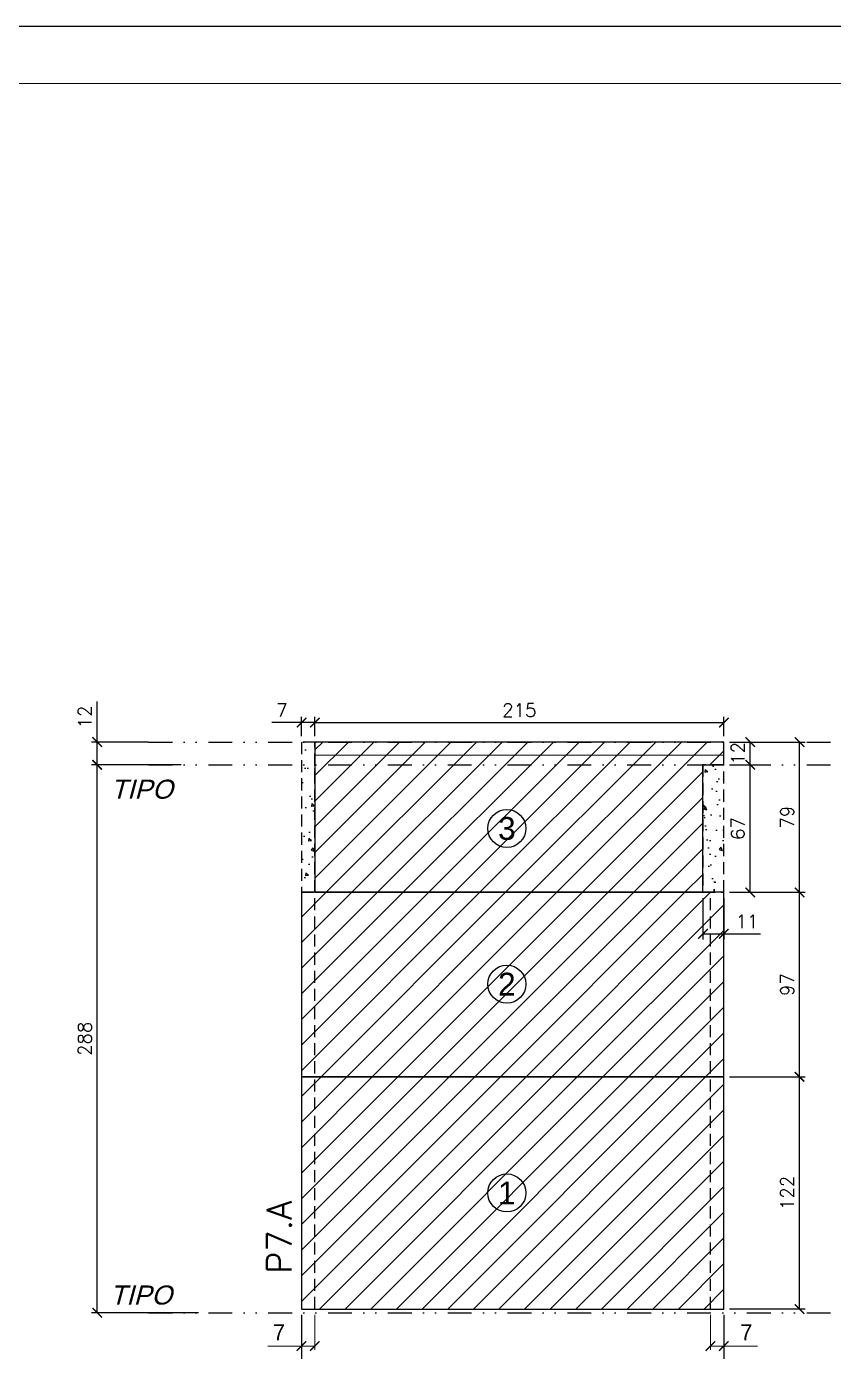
# Model space of a CAD drawing. Extents: x -23436 to 4767, y -3862 to 10024.
# Drawn here: x -18667 to -18243, y 4436 to 5132 of the extents above; entities that cross this region are included whole.
import ezdxf
from ezdxf.enums import TextEntityAlignment as Align

# ---------------------------------------------------------------- set-up
doc = ezdxf.new("R2010")
doc.units = 0
doc.header["$PDMODE"] = 2
doc.header["$PDSIZE"] = 10
doc.linetypes.add('DIVIDE2', pattern=[0.625, 0.25, -0.125, 0, -0.125, 0, -0.125])
doc.linetypes.add('HIDDEN', pattern=[9.525, 6.35, -3.175])
doc.layers.get('0').update_dxf_attribs({"lineweight": 13})
doc.layers.get('Defpoints').update_dxf_attribs({"lineweight": 13})
for name, color, linetype, lineweight in [('A-GENM', 7, 'Continuous', 18), ('cotas', 4, 'Continuous', 13), ('FOLHA MB', 7, 'Continuous', 13), ('Texto Seção', 7, 'Continuous', 15)]:
    doc.layers.add(name, color=color, linetype=linetype, lineweight=lineweight)
for name, color, linetype in [('Concreto', 250, 'HIDDEN'), ('Cota', 4, 'Continuous'), ('MB Logo', 254, 'Continuous'), ('Nível', 160, 'Continuous'), ('Painéis', 30, 'Continuous'), ('Reaproveitamento', 252, 'Continuous'), ('Romaneio', 10, 'Continuous'), ('Sarrafo de Pressão', 42, 'HIDDEN'), ('Texto Nível', 251, 'Continuous')]:
    doc.layers.add(name, color=color, linetype=linetype)
doc.layers.add('Laje_Perimetro', color=7, linetype='Continuous', plot=False)
doc.styles.add('ARIAL', font='arial.ttf', dxfattribs={"oblique": 15, "height": 25})
doc.styles.add('REGUA-120', font='ROMANS.shx', dxfattribs={"height": 15})
doc.styles.add('ROMANS', font='romans.shx')
doc.styles.add('ROMAS860', font='ROMAS860.SHX')
doc.dimstyles.new('cotas', dxfattribs={"dimtxt": 8.5, "dimasz": 5, "dimexe": 2, "dimexo": 3, "dimgap": 3, "dimtad": 1, "dimdec": 1, "dimzin": 9, "dimdsep": 46, "dimtxsty": 'ROMAS860', "dimblk": 'ARCHTICK', "dimcen": 0, "dimclrd": 4, "dimclre": 4, "dimclrt": 1, "dimadec": 0, "dimazin": 2, "dimtfac": 1, "dimtdec": 1, "dimtix": 1, "dimtmove": 0, "dimatfit": 2, "dimldrblk": 'OBLIQUE', "dimfxl": 0, "dimtolj": 1, "dimtzin": 0, "dimlwd": 13, "dimlwe": 13, "dimarcsym": 0})
doc.dimstyles.new('PAINEL', dxfattribs={"dimtxt": 7, "dimasz": 5, "dimexe": 3, "dimexo": 3, "dimgap": 3, "dimtad": 1, "dimdec": 1, "dimzin": 12, "dimdsep": 46, "dimtxsty": 'ROMANS', "dimblk": 'ARCHTICK', "dimcen": 0, "dimclrd": 4, "dimclre": 4, "dimclrt": 1, "dimadec": 1, "dimazin": 3, "dimtfac": 1, "dimtdec": 1, "dimtmove": 0, "dimatfit": 3, "dimldrblk": 'OBLIQUE', "dimfxl": 0, "dimtolj": 1, "dimtzin": 12, "dimarcsym": 0})
pattern_1 = [(45, (-11602.353, 0), (-6.735192, 6.735192), [])]

# ---------------------------------------------------------------- blocks, each defined once
blk = doc.blocks.new('A$C169d8357')
at = {"layer": 'FOLHA MB', "color": 1}
for points in [[(0, 1199.94), (0, 149.94), (1485.02, 149.94), (1485.02, 1199.94)], [(70, 1169.94), (70, 179.94), (1455.02, 179.94), (1455.02, 1169.94)]]:
    blk.add_lwpolyline(points, close=True, dxfattribs=at)
blk = doc.blocks.new('_ArchTick')
at = {"color": 0, "linetype": 'ByBlock', "const_width": 0.15}
blk.add_lwpolyline([(-0.5, -0.5), (0.5, 0.5)], dxfattribs=at)
blk = doc.blocks.new('*D5069')
at = {"layer": 'cotas', "color": 4, "lineweight": -2, "transparency": 16777216}
for p, q in [((-18585.94, 4744.21), (-18633.07, 4744.21)), ((-18630.07, 4456.21), (-18630.07, 4744.21)), ((-18576.8, 4456.21), (-18633.07, 4456.21))]:
    blk.add_line(p, q, dxfattribs=at)
at = {"layer": 'Defpoints', "color": 0, "transparency": 16777216}
for p in [(-18630.07, 4744.21), (-18582.94, 4744.21), (-18573.8, 4456.21)]:
    blk.add_point(p, dxfattribs=at)
at = {"layer": 'cotas', "color": 4, "lineweight": -2, "transparency": 16777216, "xscale": 5, "yscale": 5, "zscale": 5}
for p, rotation in [((-18630.07, 4744.21), 90), ((-18630.07, 4456.21), 270)]:
    blk.add_blockref('_ArchTick', p, dxfattribs=dict(at, rotation=rotation))
at = {"layer": 'cotas', "color": 1, "transparency": 16777216, "insert": (-18636.57, 4600.21), "char_height": 7, "attachment_point": 5, "rotation": 90, "style": 'ROMANS'}
blk.add_mtext('\\A1;288', dxfattribs=at)
blk = doc.blocks.new('_OBLIQUE')
at = {"color": 0, "linetype": 'ByBlock', "lineweight": -2}
for p, q in [((0, 0), (-1, 0)), ((-0.5, -0.5), (0.5, 0.5))]:
    blk.add_line(p, q, dxfattribs=at)
blk = doc.blocks.new('*D5070')
at = {"layer": 'cotas', "color": 4, "lineweight": -2, "transparency": 16777216}
for p, q in [((-18630.07, 4756.21), (-18630.07, 4777.54)), ((-18603.02, 4756.21), (-18633.07, 4756.21)), ((-18630.07, 4744.21), (-18630.07, 4756.21)), ((-18619.42, 4744.21), (-18633.07, 4744.21))]:
    blk.add_line(p, q, dxfattribs=at)
at = {"layer": 'Defpoints', "color": 0, "transparency": 16777216}
for p in [(-18630.07, 4756.21), (-18600.02, 4756.21), (-18616.42, 4744.21)]:
    blk.add_point(p, dxfattribs=at)
at = {"layer": 'cotas', "color": 4, "lineweight": -2, "transparency": 16777216, "xscale": 5, "yscale": 5, "zscale": 5}
for p, rotation in [((-18630.07, 4756.21), 90), ((-18630.07, 4744.21), 270)]:
    blk.add_blockref('_ArchTick', p, dxfattribs=dict(at, rotation=rotation))
at = {"layer": 'cotas', "color": 1, "transparency": 16777216, "insert": (-18636.57, 4769.37), "char_height": 7, "attachment_point": 5, "rotation": 90, "style": 'ROMANS'}
blk.add_mtext('\\A1;12', dxfattribs=at)
blk = doc.blocks.new('*D5235')
at = {"layer": 'Cota', "color": 4, "lineweight": -2, "transparency": 16777216}
for p, q in [((-18297.66, 4580.21), (-18257.88, 4580.21)), ((-18260.88, 4458.21), (-18260.88, 4580.21)), ((-18297.66, 4458.21), (-18257.88, 4458.21))]:
    blk.add_line(p, q, dxfattribs=at)
at = {"layer": 'Defpoints', "color": 0, "transparency": 16777216}
for p in [(-18300.66, 4580.21), (-18260.88, 4580.21), (-18300.66, 4458.21)]:
    blk.add_point(p, dxfattribs=at)
at = {"layer": 'Cota', "color": 4, "lineweight": -2, "transparency": 16777216, "xscale": 5, "yscale": 5, "zscale": 5}
for p, rotation in [((-18260.88, 4580.21), 90), ((-18260.88, 4458.21), 270)]:
    blk.add_blockref('_ArchTick', p, dxfattribs=dict(at, rotation=rotation))
at = {"layer": 'Cota', "color": 1, "transparency": 16777216, "insert": (-18267.38, 4519.21), "char_height": 7, "attachment_point": 5, "rotation": 90, "style": 'ROMANS'}
blk.add_mtext('\\A1;122', dxfattribs=at)
blk = doc.blocks.new('*D5236')
at = {"layer": 'Cota', "color": 4, "lineweight": -2, "transparency": 16777216}
for p, q in [((-18297.66, 4677.21), (-18257.88, 4677.21)), ((-18260.88, 4580.21), (-18260.88, 4677.21)), ((-18297.66, 4580.21), (-18257.88, 4580.21))]:
    blk.add_line(p, q, dxfattribs=at)
at = {"layer": 'Defpoints', "color": 0, "transparency": 16777216}
for p in [(-18300.66, 4677.21), (-18260.88, 4677.21), (-18300.66, 4580.21)]:
    blk.add_point(p, dxfattribs=at)
at = {"layer": 'Cota', "color": 4, "lineweight": -2, "transparency": 16777216, "xscale": 5, "yscale": 5, "zscale": 5}
for p, rotation in [((-18260.88, 4677.21), 90), ((-18260.88, 4580.21), 270)]:
    blk.add_blockref('_ArchTick', p, dxfattribs=dict(at, rotation=rotation))
at = {"layer": 'Cota', "color": 1, "transparency": 16777216, "insert": (-18267.38, 4628.71), "char_height": 7, "attachment_point": 5, "rotation": 90, "style": 'ROMANS'}
blk.add_mtext('\\A1;97', dxfattribs=at)
blk = doc.blocks.new('*D5237')
at = {"layer": 'Cota', "color": 4, "lineweight": 13, "transparency": 16777216}
for p, q in [((-18522.66, 4455.21), (-18522.66, 4436.73)), ((-18515.66, 4455.21), (-18515.66, 4436.73)), ((-18522.66, 4438.73), (-18540.33, 4438.73)), ((-18515.66, 4438.73), (-18522.66, 4438.73))]:
    blk.add_line(p, q, dxfattribs=at)
at = {"layer": 'Defpoints', "color": 0, "transparency": 16777216}
for p in [(-18522.66, 4458.21), (-18515.66, 4458.21), (-18522.66, 4438.73)]:
    blk.add_point(p, dxfattribs=at)
at = {"layer": 'Cota', "color": 4, "lineweight": 13, "transparency": 16777216, "xscale": 5, "yscale": 5, "zscale": 5, "rotation": 180}
blk.add_blockref('_ArchTick', (-18522.66, 4438.73), dxfattribs=at)
at = {"layer": 'Cota', "color": 4, "lineweight": 13, "transparency": 16777216, "xscale": 5, "yscale": 5, "zscale": 5}
blk.add_blockref('_ArchTick', (-18515.66, 4438.73), dxfattribs=at)
at = {"layer": 'Cota', "color": 1, "transparency": 16777216, "insert": (-18534.49, 4445.98), "char_height": 8.5, "attachment_point": 5, "style": 'ROMAS860'}
blk.add_mtext('\\A1;7', dxfattribs=at)
blk = doc.blocks.new('*D5238')
at = {"layer": 'Cota', "color": 4, "lineweight": 13, "transparency": 16777216}
for p, q in [((-18307.66, 4455.21), (-18307.66, 4436.73)), ((-18300.66, 4455.21), (-18300.66, 4436.73)), ((-18307.66, 4438.73), (-18300.66, 4438.73)), ((-18300.66, 4438.73), (-18282.99, 4438.73))]:
    blk.add_line(p, q, dxfattribs=at)
at = {"layer": 'Defpoints', "color": 0, "transparency": 16777216}
for p in [(-18307.66, 4458.21), (-18300.66, 4458.21), (-18300.66, 4438.73)]:
    blk.add_point(p, dxfattribs=at)
at = {"layer": 'Cota', "color": 4, "lineweight": 13, "transparency": 16777216, "xscale": 5, "yscale": 5, "zscale": 5, "rotation": 180}
blk.add_blockref('_ArchTick', (-18307.66, 4438.73), dxfattribs=at)
at = {"layer": 'Cota', "color": 4, "lineweight": 13, "transparency": 16777216, "xscale": 5, "yscale": 5, "zscale": 5}
blk.add_blockref('_ArchTick', (-18300.66, 4438.73), dxfattribs=at)
at = {"layer": 'Cota', "color": 1, "transparency": 16777216, "insert": (-18288.83, 4445.98), "char_height": 8.5, "attachment_point": 5, "style": 'ROMAS860'}
blk.add_mtext('\\A1;7', dxfattribs=at)
blk = doc.blocks.new('*D5239')
at = {"layer": 'Cota', "color": 4, "lineweight": -2, "transparency": 16777216}
for p, q in [((-18522.66, 4455.21), (-18522.66, 4401.03)), ((-18300.66, 4455.21), (-18300.66, 4401.03)), ((-18522.66, 4404.03), (-18300.66, 4404.03))]:
    blk.add_line(p, q, dxfattribs=at)
at = {"layer": 'Defpoints', "color": 0, "transparency": 16777216}
for p in [(-18522.66, 4458.21), (-18300.66, 4458.21), (-18300.66, 4404.03)]:
    blk.add_point(p, dxfattribs=at)
at = {"layer": 'Cota', "color": 4, "lineweight": -2, "transparency": 16777216, "xscale": 5, "yscale": 5, "zscale": 5, "rotation": 180}
blk.add_blockref('_ArchTick', (-18522.66, 4404.03), dxfattribs=at)
at = {"layer": 'Cota', "color": 4, "lineweight": -2, "transparency": 16777216, "xscale": 5, "yscale": 5, "zscale": 5}
blk.add_blockref('_ArchTick', (-18300.66, 4404.03), dxfattribs=at)
at = {"layer": 'Cota', "color": 1, "transparency": 16777216, "insert": (-18411.66, 4410.53), "char_height": 7, "attachment_point": 5, "style": 'ROMANS'}
blk.add_mtext('\\A1;222', dxfattribs=at)
blk = doc.blocks.new('*D5240')
at = {"layer": 'A-GENM', "color": 4, "lineweight": -2, "transparency": 16777216}
for p, q in [((-18297.66, 4744.21), (-18283.77, 4744.21)), ((-18286.77, 4677.21), (-18286.77, 4744.21)), ((-18297.66, 4677.21), (-18283.77, 4677.21))]:
    blk.add_line(p, q, dxfattribs=at)
at = {"layer": 'Defpoints', "color": 0, "transparency": 16777216}
for p in [(-18300.66, 4744.21), (-18286.77, 4744.21), (-18300.66, 4677.21)]:
    blk.add_point(p, dxfattribs=at)
at = {"layer": 'A-GENM', "color": 4, "lineweight": -2, "transparency": 16777216, "xscale": 5, "yscale": 5, "zscale": 5}
for p, rotation in [((-18286.77, 4744.21), 90), ((-18286.77, 4677.21), 270)]:
    blk.add_blockref('_ArchTick', p, dxfattribs=dict(at, rotation=rotation))
at = {"layer": 'A-GENM', "color": 1, "transparency": 16777216, "insert": (-18293.27, 4710.71), "char_height": 7, "attachment_point": 5, "rotation": 90, "style": 'ROMANS'}
blk.add_mtext('\\A1;67', dxfattribs=at)
blk = doc.blocks.new('*D5241')
at = {"layer": 'cotas', "color": 4, "lineweight": -2, "transparency": 16777216}
for p, q in [((-18522.66, 4766.44), (-18538.33, 4766.44)), ((-18522.66, 4759.21), (-18522.66, 4769.44)), ((-18515.66, 4766.44), (-18522.66, 4766.44)), ((-18515.66, 4759.21), (-18515.66, 4769.44))]:
    blk.add_line(p, q, dxfattribs=at)
at = {"layer": 'Defpoints', "color": 0, "transparency": 16777216}
for p in [(-18522.66, 4766.44), (-18522.66, 4756.21), (-18515.66, 4756.21)]:
    blk.add_point(p, dxfattribs=at)
at = {"layer": 'cotas', "color": 4, "lineweight": -2, "transparency": 16777216, "xscale": 5, "yscale": 5, "zscale": 5, "rotation": 180}
blk.add_blockref('_ArchTick', (-18522.66, 4766.44), dxfattribs=at)
at = {"layer": 'cotas', "color": 4, "lineweight": -2, "transparency": 16777216, "xscale": 5, "yscale": 5, "zscale": 5}
blk.add_blockref('_ArchTick', (-18515.66, 4766.44), dxfattribs=at)
at = {"layer": 'cotas', "color": 1, "transparency": 16777216, "insert": (-18532.99, 4772.94), "char_height": 7, "attachment_point": 5, "style": 'ROMANS'}
blk.add_mtext('\\A1;7', dxfattribs=at)
blk = doc.blocks.new('*D5242')
at = {"layer": 'cotas', "color": 4, "lineweight": -2, "transparency": 16777216}
for p, q in [((-18297.66, 4756.21), (-18283.77, 4756.21)), ((-18286.77, 4744.21), (-18286.77, 4756.21)), ((-18297.66, 4744.21), (-18283.77, 4744.21))]:
    blk.add_line(p, q, dxfattribs=at)
at = {"layer": 'Defpoints', "color": 0, "transparency": 16777216}
for p in [(-18300.66, 4756.21), (-18286.77, 4756.21), (-18300.66, 4744.21)]:
    blk.add_point(p, dxfattribs=at)
at = {"layer": 'cotas', "color": 4, "lineweight": -2, "transparency": 16777216, "xscale": 5, "yscale": 5, "zscale": 5}
for p, rotation in [((-18286.77, 4756.21), 90), ((-18286.77, 4744.21), 270)]:
    blk.add_blockref('_ArchTick', p, dxfattribs=dict(at, rotation=rotation))
at = {"layer": 'cotas', "color": 1, "transparency": 16777216, "insert": (-18293.27, 4750.21), "char_height": 7, "attachment_point": 5, "rotation": 90, "style": 'ROMANS'}
blk.add_mtext('\\A1;12', dxfattribs=at)
blk = doc.blocks.new('*D5243')
at = {"layer": 'cotas', "color": 4, "lineweight": -2, "transparency": 16777216}
for p, q in [((-18297.66, 4756.21), (-18257.88, 4756.21)), ((-18260.88, 4677.21), (-18260.88, 4756.21)), ((-18297.66, 4677.21), (-18257.88, 4677.21))]:
    blk.add_line(p, q, dxfattribs=at)
at = {"layer": 'Defpoints', "color": 0, "transparency": 16777216}
for p in [(-18300.66, 4756.21), (-18260.88, 4756.21), (-18300.66, 4677.21)]:
    blk.add_point(p, dxfattribs=at)
at = {"layer": 'cotas', "color": 4, "lineweight": -2, "transparency": 16777216, "xscale": 5, "yscale": 5, "zscale": 5}
for p, rotation in [((-18260.88, 4756.21), 90), ((-18260.88, 4677.21), 270)]:
    blk.add_blockref('_ArchTick', p, dxfattribs=dict(at, rotation=rotation))
at = {"layer": 'cotas', "color": 1, "transparency": 16777216, "insert": (-18267.38, 4716.71), "char_height": 7, "attachment_point": 5, "rotation": 90, "style": 'ROMANS'}
blk.add_mtext('\\A1;79', dxfattribs=at)
blk = doc.blocks.new('*D5160')
at = {"layer": 'cotas', "color": 4, "lineweight": -2, "transparency": 16777216}
for p, q in [((-18311.66, 4674.21), (-18311.66, 4652.42)), ((-18300.66, 4674.21), (-18300.66, 4652.42)), ((-18311.66, 4655.42), (-18300.66, 4655.42)), ((-18300.66, 4655.42), (-18281.33, 4655.42))]:
    blk.add_line(p, q, dxfattribs=at)
at = {"layer": 'Defpoints', "color": 0, "transparency": 16777216}
for p in [(-18311.66, 4677.21), (-18300.66, 4677.21), (-18300.66, 4655.42)]:
    blk.add_point(p, dxfattribs=at)
at = {"layer": 'cotas', "color": 4, "lineweight": -2, "transparency": 16777216, "xscale": 5, "yscale": 5, "zscale": 5, "rotation": 180}
blk.add_blockref('_ArchTick', (-18311.66, 4655.42), dxfattribs=at)
at = {"layer": 'cotas', "color": 4, "lineweight": -2, "transparency": 16777216, "xscale": 5, "yscale": 5, "zscale": 5}
blk.add_blockref('_ArchTick', (-18300.66, 4655.42), dxfattribs=at)
at = {"layer": 'cotas', "color": 1, "transparency": 16777216, "insert": (-18288.49, 4661.92), "char_height": 7, "attachment_point": 5, "style": 'ROMANS'}
blk.add_mtext('\\A1;11', dxfattribs=at)
blk = doc.blocks.new('*D5161')
at = {"layer": 'cotas', "color": 4, "lineweight": -2, "transparency": 16777216}
for p, q in [((-18515.66, 4759.21), (-18515.66, 4769.44)), ((-18515.66, 4766.44), (-18300.66, 4766.44)), ((-18300.66, 4759.21), (-18300.66, 4769.44))]:
    blk.add_line(p, q, dxfattribs=at)
at = {"layer": 'Defpoints', "color": 0, "transparency": 16777216}
for p in [(-18300.66, 4766.44), (-18515.66, 4756.21), (-18300.66, 4756.21)]:
    blk.add_point(p, dxfattribs=at)
at = {"layer": 'cotas', "color": 4, "lineweight": -2, "transparency": 16777216, "xscale": 5, "yscale": 5, "zscale": 5, "rotation": 180}
blk.add_blockref('_ArchTick', (-18515.66, 4766.44), dxfattribs=at)
at = {"layer": 'cotas', "color": 4, "lineweight": -2, "transparency": 16777216, "xscale": 5, "yscale": 5, "zscale": 5}
blk.add_blockref('_ArchTick', (-18300.66, 4766.44), dxfattribs=at)
at = {"layer": 'cotas', "color": 1, "transparency": 16777216, "insert": (-18408.16, 4772.94), "char_height": 7, "attachment_point": 5, "style": 'ROMANS'}
blk.add_mtext('\\A1;215', dxfattribs=at)

msp = doc.modelspace()

# ---------------------------------------------------------------- hatches: boundary and pattern name
at = {"layer": 'Concreto'}
h = msp.add_hatch(dxfattribs=at)
h.set_pattern_fill('AR-CONC', color=256, scale=0.1, angle=-90)
h.set_pattern_definition([(320, (-3187.77, 11495.015), (-1.593909, -18.218467), [1.905, -20.955]), (265, (-3187.77, 11495.015), (19.105685, 3.524342), [1.524, -16.764058]), (10.45144, (-3187.903, 11493.496), (17.511775, -14.694125), [1.619, -17.809024]), (316.1842, (-3182.69, 11495.015), (-4.204233, -27.107904), [2.8575, -31.4325]), (6.63556, (-3183.04, 11492.756), (24.742612, -23.740413), [2.428502, -26.71356]), (261.18415, (-3182.69, 11495.015), (24.742612, -23.740413), [2.285997, -25.145973]), (291, (-3183.96, 11492.475), (-10.22652, -15.161439), [1.905, -20.955]), (236, (-3183.96, 11492.475), (18.418797, -6.180203), [1.524, -16.764]), (341.45145, (-3184.812, 11491.211), (8.192277, -21.341642), [1.619, -17.808994]), (307.5, (-3187.77, 11495.0145), (8.455504, -0.3088603), [0, -16.5608, 0, -17.018, 0, -16.8275]), (277.5, (-3187.77, 11495.0145), (10.0180575, -6.6819663), [0, -9.7028, 0, -16.1798, 0, -6.4135]), (237.5, (-3187.77, 11500.679), (-0.5728744, -13.5590595), [0, -6.35, 0, -19.812, 0, -26.289]), (227.5, (-3187.77, 11503.219), (2.542649, -14.812918), [0, -8.255, 0, -13.1572, 0, -18.669])])
h.paths.add_polyline_path([(-18522.661, 4677.207), (-18515.661, 4677.207), (-18515.661, 4756.207), (-18522.661, 4756.207)])
h = msp.add_hatch(dxfattribs=at)
h.set_pattern_fill('AR-CONC', color=256, scale=0.1, angle=-90)
h.set_pattern_definition([(320, (1571.321, -51), (-1.593909, -18.218467), [1.905, -20.955]), (265, (1571.321, -51), (19.105685, 3.524342), [1.524, -16.764058]), (10.45144, (1571.189, -52.518), (17.511775, -14.694125), [1.619001, -17.809024]), (316.1842, (1576.401, -51), (-4.204233, -27.107904), [2.8575, -31.4325]), (6.63556, (1576.05, -53.26), (24.742612, -23.740413), [2.428502, -26.71356]), (261.18415, (1576.4, -51), (24.742612, -23.740413), [2.285997, -25.145973]), (291, (1575.131, -53.54), (-10.22652, -15.161439), [1.905, -20.955]), (236, (1575.131, -53.54), (18.418797, -6.180203), [1.524, -16.764]), (341.451445, (1574.28, -54.803), (8.192277, -21.341642), [1.619001, -17.808994]), (307.5, (1571.3213, -51), (8.4555039, -0.3088603), [0, -16.5608, 0, -17.018, 0, -16.8275]), (277.5, (1571.321, -51), (10.0180575, -6.6819663), [0, -9.7028, 0, -16.1798, 0, -6.4135]), (237.5, (1571.321, -45.336), (-0.5728744, -13.5590595), [0, -6.35, 0, -19.812, 0, -26.289]), (227.5, (1571.321, -42.796), (2.542649, -14.812918), [0, -8.255, 0, -13.1572, 0, -18.669])])
h.paths.add_polyline_path([(-18311.661, 4677.207), (-18300.661, 4677.207), (-18300.661, 4744.207), (-18311.661, 4744.207)])
at = {"layer": 'Reaproveitamento'}
h = msp.add_hatch(dxfattribs=at)
h.set_pattern_fill('ANSI31', color=256, scale=3, style=0)
h.set_pattern_definition(pattern_1)
h.paths.add_polyline_path([(-17989.698, 4756.207), (-17989.698, 4751.207), (-18167.698, 4751.207), (-18167.698, 4749.207), (-17989.698, 4749.207), (-17989.698, 4744.207), (-18172.698, 4744.207), (-18172.698, 4756.207)], flags=16)
edge = h.paths.add_edge_path()
edge.add_line((-18603.044, 4756.207), (-17655.117, 4756.207))
h = msp.add_hatch(dxfattribs=at)
h.set_pattern_fill('ANSI31', color=256, scale=3, style=0)
h.set_pattern_definition(pattern_1)
h.paths.add_polyline_path([(-18311.661, 4677.207), (-18311.661, 4744.207), (-18300.661, 4744.207), (-18300.661, 4756.207), (-18515.661, 4756.207), (-18515.661, 4677.207)])
h = msp.add_hatch(dxfattribs=at)
h.set_pattern_fill('ANSI31', color=256, scale=3, style=0)
h.set_pattern_definition(pattern_1)
h.paths.add_polyline_path([(-18522.661, 4580.207), (-18300.661, 4580.207), (-18300.661, 4677.207), (-18522.661, 4677.207)])
h = msp.add_hatch(dxfattribs=at)
h.set_pattern_fill('ANSI31', color=256, scale=3, style=0)
h.set_pattern_definition(pattern_1)
h.paths.add_polyline_path([(-18522.661, 4458.207), (-18300.661, 4458.207), (-18300.661, 4580.207), (-18522.661, 4580.207)])

# ---------------------------------------------------------------- linework, layer by layer
at = {"layer": 'Concreto'}
for points in [[(-18522.661, 4677.207), (-18515.661, 4677.207), (-18515.661, 4756.207), (-18522.661, 4756.207)], [(-18311.661, 4677.207), (-18300.661, 4677.207), (-18300.661, 4744.207), (-18311.661, 4744.207)]]:
    msp.add_lwpolyline(points, close=True, dxfattribs=at)
at = {"layer": 'cotas', "color": 50}
for p, q in [((-18515.661, 4756.207), (-18515.661, 4752.707)), ((-18515.661, 4756.207), (-18300.661, 4756.207)), ((-18515.661, 4749.207), (-18515.661, 4752.707)), ((-18300.661, 4756.207), (-18300.661, 4752.707)), ((-18300.661, 4749.207), (-18300.661, 4752.707)), ((-18515.661, 4749.207), (-18300.661, 4749.207))]:
    msp.add_line(p, q, dxfattribs=at)
at = {"layer": 'Laje_Perimetro'}
msp.add_lwpolyline([(-17606.377, 5132.259), (-19091.397, 5132.259), (-19091.397, 4082.259), (-17606.377, 4082.259)], close=True, dxfattribs=at)
at = {"layer": 'Nível', "color": 114, "linetype": 'DIVIDE2', "ltscale": 50, "true_color": 0x139b48}
msp.add_line((-18603.044, 4756.207), (-17655.117, 4756.207), dxfattribs=at)
at = {"layer": 'Nível', "linetype": 'DIVIDE2', "ltscale": 50}
for p, q in [((-18603.044, 4744.207), (-17655.117, 4744.207)), ((-18603.044, 4456.207), (-17655.117, 4456.207))]:
    msp.add_line(p, q, dxfattribs=at)
at = {"layer": 'Painéis', "color": 32, "true_color": 0xcd6928}
for points in [[(-18311.661, 4677.207), (-18311.661, 4744.207), (-18300.661, 4744.207), (-18300.661, 4756.207), (-18515.661, 4756.207), (-18515.661, 4677.207)], [(-18522.661, 4580.207), (-18300.661, 4580.207), (-18300.661, 4677.207), (-18522.661, 4677.207)], [(-18522.661, 4458.207), (-18300.661, 4458.207), (-18300.661, 4580.207), (-18522.661, 4580.207)]]:
    msp.add_lwpolyline(points, close=True, dxfattribs=at)
at = {"layer": 'Romaneio'}
for centre in [(-18414.726, 4710.762), (-18414.726, 4628.934), (-18414.726, 4519.207)]:
    msp.add_circle(centre, 10, dxfattribs=at)
at = {"layer": 'Sarrafo de Pressão'}
for p, q in [((-18515.661, 4458.207), (-18515.661, 4721.207)), ((-18307.661, 4458.207), (-18307.661, 4677.207))]:
    msp.add_line(p, q, dxfattribs=at)

# ---------------------------------------------------------------- block references
at = {"layer": 'MB Logo'}
msp.add_blockref('A$C169d8357', (-19091.397, 3932.321), dxfattribs=at)

# ---------------------------------------------------------------- texts
at = {"layer": 'Romaneio', "color": 0, "style": 'ARIAL'}
for s, p in [('3', (-18414.726, 4710.762)), ('2', (-18414.726, 4628.934)), ('1', (-18414.726, 4519.207))]:
    msp.add_text(s, height=12, dxfattribs=at).set_placement(p, align=Align.MIDDLE_CENTER)
at = {"layer": 'Texto Nível', "char_height": 10, "width": 56.46591, "attachment_point": 1, "line_spacing_factor": 1.049215, "style": 'ARIAL'}
for insert in [(-18622.886, 4736.409), (-18623.305, 4470.565)]:
    msp.add_mtext('TIPO', dxfattribs=dict(at, insert=insert))
at = {"layer": 'Texto Seção', "insert": (-18527.94, 4476.675), "char_height": 13, "width": 285.32988, "attachment_point": 7, "rotation": 90, "style": 'REGUA-120'}
msp.add_mtext('P7.A', dxfattribs=at)

# ---------------------------------------------------------------- dimensions: what is measured, and where the dimension line sits
at = {"layer": 'A-GENM', "color": 6}
dim = msp.add_linear_dim(base=(-18286.77, 4744.207), p1=(-18300.661, 4677.207), p2=(-18300.661, 4744.207), angle=90, dimstyle='PAINEL', override={"dimarcsym": 2}, dxfattribs=at)
dim.commit()
dim.dimension.update_dxf_attribs({"geometry": '*D5240', "text_midpoint": (-18293.27, 4710.707)})
at = {"layer": 'Cota', "color": 2}
for base, p1, p2, picture, middle in [((-18260.879, 4677.207), (-18300.661, 4580.207), (-18300.661, 4677.207), '*D5236', (-18267.379, 4628.707)), ((-18260.879, 4580.207), (-18300.661, 4458.207), (-18300.661, 4580.207), '*D5235', (-18267.379, 4519.207))]:
    dim = msp.add_linear_dim(base=base, p1=p1, p2=p2, angle=90, dimstyle='PAINEL', override={"dimarcsym": 2}, dxfattribs=at)
    dim.commit()
    dim.dimension.update_dxf_attribs({"geometry": picture, "text_midpoint": middle})
at = {"layer": 'Cota'}
dim = msp.add_linear_dim(base=(-18522.661, 4438.73), p1=(-18515.661, 4458.207), p2=(-18522.661, 4458.207), dimstyle='cotas', dxfattribs=at)
dim.commit()
dim.dimension.update_dxf_attribs({"geometry": '*D5237', "text_midpoint": (-18534.494, 4438.73), "dimtype": 160})
dim = msp.add_linear_dim(base=(-18300.661, 4404.032), p1=(-18522.661, 4458.207), p2=(-18300.661, 4458.207), dimstyle='PAINEL', override={"dimarcsym": 2}, dxfattribs=at)
dim.commit()
dim.dimension.update_dxf_attribs({"geometry": '*D5239', "text_midpoint": (-18411.661, 4410.532)})
dim = msp.add_linear_dim(base=(-18300.661, 4438.73), p1=(-18307.661, 4458.207), p2=(-18300.661, 4458.207), angle=180, dimstyle='cotas', dxfattribs=at)
dim.commit()
dim.dimension.update_dxf_attribs({"geometry": '*D5238', "text_midpoint": (-18288.827, 4438.73), "dimtype": 160})
at = {"layer": 'cotas', "color": 2}
for base, p1, p2, picture, middle in [((-18630.067, 4756.207), (-18616.419, 4744.207), (-18600.022, 4756.207), '*D5070', (-18636.567, 4769.374)), ((-18260.879, 4756.207), (-18300.661, 4677.207), (-18300.661, 4756.207), '*D5243', (-18267.379, 4716.707)), ((-18630.067, 4744.207), (-18573.8, 4456.207), (-18582.944, 4744.207), '*D5069', (-18636.567, 4600.207))]:
    dim = msp.add_linear_dim(base=base, p1=p1, p2=p2, angle=90, dimstyle='PAINEL', override={"dimarcsym": 2}, dxfattribs=at)
    dim.commit()
    dim.dimension.update_dxf_attribs({"geometry": picture, "text_midpoint": middle})
for base, p1, p2, picture, middle in [((-18522.661, 4766.436), (-18515.661, 4756.207), (-18522.661, 4756.207), '*D5241', (-18532.994, 4772.936)), ((-18300.661, 4766.436), (-18515.661, 4756.207), (-18300.661, 4756.207), '*D5161', (-18408.161, 4772.936)), ((-18300.661, 4655.422), (-18311.661, 4677.207), (-18300.661, 4677.207), '*D5160', (-18288.494, 4661.922))]:
    dim = msp.add_linear_dim(base=base, p1=p1, p2=p2, dimstyle='PAINEL', override={"dimarcsym": 2}, dxfattribs=at)
    dim.commit()
    dim.dimension.update_dxf_attribs({"geometry": picture, "text_midpoint": middle})
dim = msp.add_linear_dim(base=(-18286.77, 4756.207), p1=(-18300.661, 4744.207), p2=(-18300.661, 4756.207), angle=90, dimstyle='PAINEL', override={"dimarcsym": 2}, dxfattribs=at)
dim.commit()
dim.dimension.update_dxf_attribs({"geometry": '*D5242', "text_midpoint": (-18286.77, 4750.207), "dimtype": 160})

doc.saveas('drawing.dxf')
